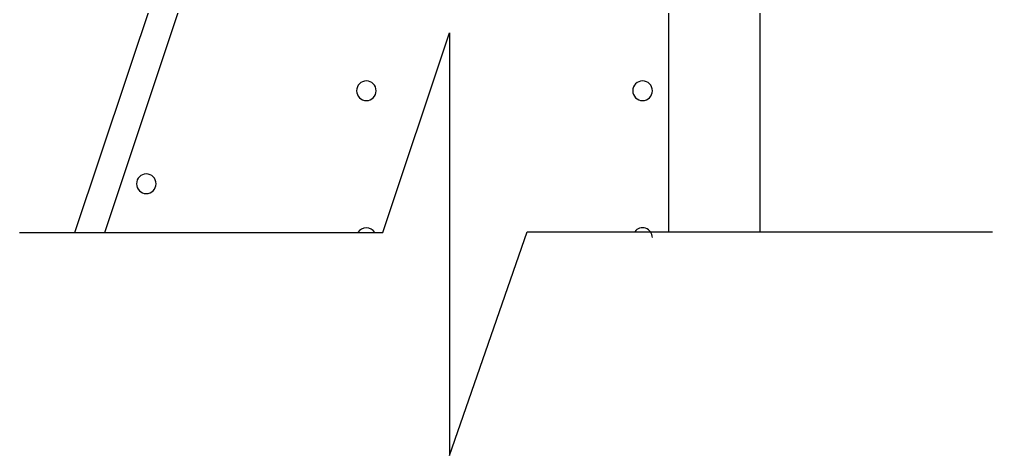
# Model space of a CAD drawing. Extents: x 151242 to 151523, y 158752 to 159354.
# Drawn here: x 151367.543 to 151371.271, y 158874.336 to 158876.007 of the extents above; entities that cross this region are included whole.
import ezdxf

# ---------------------------------------------------------------- set-up
doc = ezdxf.new("R2010")
doc.units = 0
doc.header["$LTSCALE"] = 3
doc.header["$MEASUREMENT"] = 0
doc.layers.add('4', color=12, linetype='CONTINUOUS')

msp = doc.modelspace()

# ---------------------------------------------------------------- linework, layer by layer
at = {"layer": '4', "color": 6}
for p, q in [((151370.03, 158881.9259), (151370.03, 158875.194)), ((151367.87, 158875.1907), (151368.73, 158877.7707))]:
    msp.add_line(p, q, dxfattribs=at)
at = {"layer": '4', "color": 15}
for p, q in [((151370.38, 158881.9259), (151370.38, 158875.194)), ((151367.7558, 158875.1907), (151368.38, 158877.0631))]:
    msp.add_line(p, q, dxfattribs=at)
at = {"layer": '4', "linetype": 'Continuous'}
for p, q in [((151368.9356, 158875.1907), (151369.1904, 158875.9562)), ((151369.1904, 158875.9562), (151369.1904, 158874.3362)), ((151367.5435, 158875.1907), (151368.9356, 158875.1907)), ((151369.1904, 158874.3362), (151369.4888, 158875.194)), ((151369.4888, 158875.194), (151371.2712, 158875.194))]:
    msp.add_line(p, q, dxfattribs=at)
at = {"layer": '4', "color": 15}
for centre, start, end in [((151368.8725, 158875.7341), 0, 180), ((151369.9305, 158875.7341), 0, 180), ((151368.8725, 158875.7341), 180, 0), ((151369.9305, 158875.7341), 180, 0), ((151368.0293, 158875.3777), 0, 180), ((151368.0293, 158875.3777), 180, 0), ((151368.8725, 158875.1716), 30.6257, 149.3743), ((151369.9305, 158875.1716), 0, 143.3957)]:
    msp.add_arc(centre, 0.0375, start, end, dxfattribs=at)

doc.saveas('drawing.dxf')
